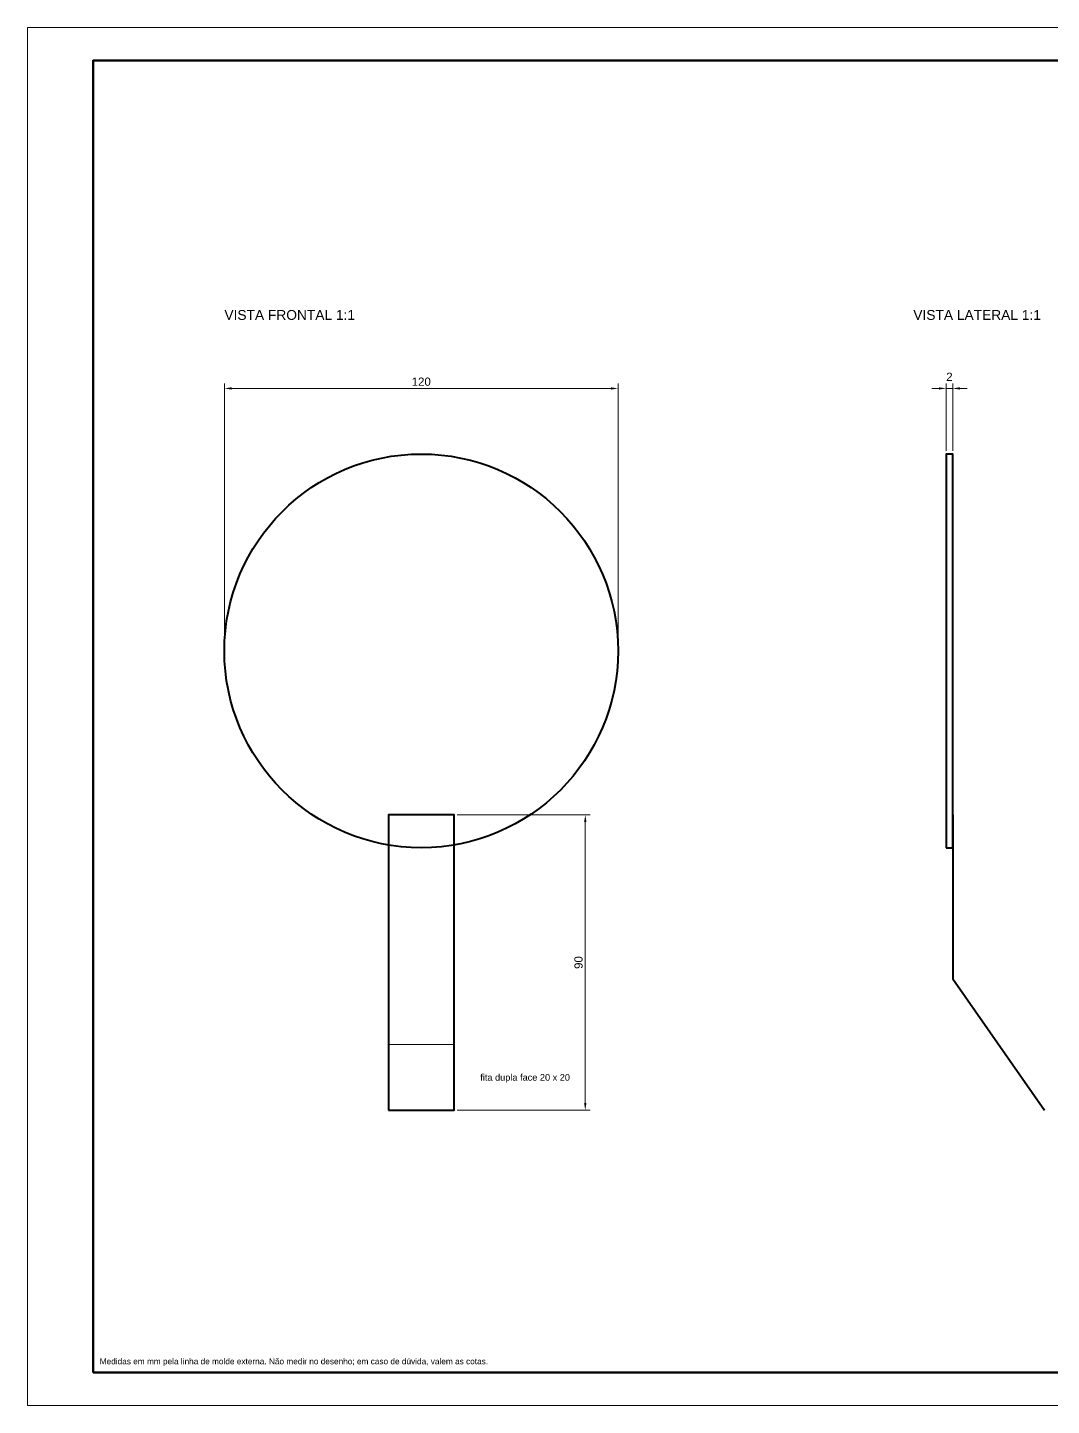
# Model space of a CAD drawing. Header units: millimetres. Extents: x 0 to 594, y 0 to 420.
# Drawn here: x 0 to 312.1, y 0 to 420 of the extents above; entities that cross this region are included whole.
import ezdxf
from ezdxf.enums import TextEntityAlignment as Align

# ---------------------------------------------------------------- set-up
doc = ezdxf.new("R2010")
doc.units = ezdxf.units.MM
for name, color, linetype, lineweight in [('00_MOLDURA', 7, 'CONTINUOUS', 50), ('08_COTAS', 7, 'CONTINUOUS', 18), ('09_TEXTO', 7, 'CONTINUOUS', 18), ('13_VISTA', 7, 'CONTINUOUS', 40), ('14_FITA', 40, 'CONTINUOUS', 13)]:
    doc.layers.add(name, color=color, linetype=linetype, lineweight=lineweight)
doc.styles.add('ARIAL', font='Arial.ttf')
doc.dimstyles.new('COTA_1_1', dxfattribs={"dimtxt": 2.5, "dimasz": 2.2, "dimexe": 1.5, "dimexo": 1, "dimgap": 0.8, "dimtad": 1, "dimdec": 1, "dimtxsty": 'ARIAL', "dimcen": 0, "dimclrd": 7, "dimclre": 7, "dimclrt": 7, "dimadec": 0, "dimazin": 2, "dimtfac": 1, "dimtmove": 0, "dimatfit": 3, "dimlwd": 18, "dimlwe": 13})

msp = doc.modelspace()

# ---------------------------------------------------------------- linework, layer by layer
at = {"layer": '00_MOLDURA', "lineweight": 13}
msp.add_lwpolyline([(0, 0), (594, 0), (594, 420), (0, 420)], close=True, dxfattribs=at)
at = {"layer": '00_MOLDURA', "lineweight": 50}
msp.add_lwpolyline([(20, 10), (584, 10), (584, 410), (20, 410)], close=True, dxfattribs=at)
at = {"layer": '13_VISTA'}
for points in [[(280, 170), (282, 170), (282, 290), (280, 290)], [(110, 90), (130, 90), (130, 180), (110, 180)]]:
    msp.add_lwpolyline(points, close=True, dxfattribs=at)
msp.add_lwpolyline([(282, 180), (282, 130), (310, 90)], dxfattribs=at)
msp.add_circle((120, 230), 60, dxfattribs=at)
at = {"layer": '14_FITA'}
msp.add_lwpolyline([(110, 90), (130, 90), (130, 110), (110, 110)], close=True, dxfattribs=at)

# ---------------------------------------------------------------- texts
at = {"layer": '09_TEXTO', "style": 'ARIAL'}
for s, p in [('VISTA FRONTAL 1:1', (60, 330)), ('VISTA LATERAL 1:1', (270, 330))]:
    msp.add_text(s, height=3, dxfattribs=at).set_placement(p, align=Align.BOTTOM_LEFT)
msp.add_text('fita dupla face 20 x 20', height=2, dxfattribs=at).set_placement((138, 100), align=Align.MIDDLE_LEFT)
at = {"layer": '09_TEXTO', "color": 8, "style": 'ARIAL'}
msp.add_text('Medidas em mm pela linha de molde externa. Não medir no desenho; em caso de dúvida, valem as cotas.', height=1.8, dxfattribs=at).set_placement((22, 12), align=Align.BOTTOM_LEFT)

# ---------------------------------------------------------------- dimensions: what is measured, and where the dimension line sits
at = {"layer": '08_COTAS'}
msp.add_linear_dim(base=(280, 310), p1=(280, 290), p2=(282, 290), dimstyle='COTA_1_1', override={"dimtix": 0}, dxfattribs=at).render()
msp.add_linear_dim(base=(60, 310), p1=(60, 230), p2=(180, 230), dimstyle='COTA_1_1', dxfattribs=at).render()
msp.add_linear_dim(base=(170, 90), p1=(130, 90), p2=(130, 180), angle=90, dimstyle='COTA_1_1', dxfattribs=at).render()

doc.saveas('drawing.dxf')
